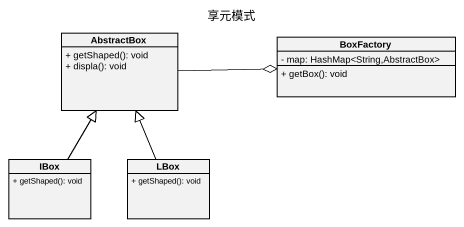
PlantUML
@startuml
title 享元模式
hide circle
hide empty members
skinparam classAttributeIconSize 0
class AbstractBox {
  + getShaped(): void
  + displa(): void
}
class BoxFactory {
  - map: HashMap<String,AbstractBox>
  + getBox(): void
}
class IBox {
  + getShaped(): void
}
class LBox {
  + getShaped(): void
}
AbstractBox -right-o BoxFactory
IBox -up-|> AbstractBox
LBox -up-|> AbstractBox
@enduml
